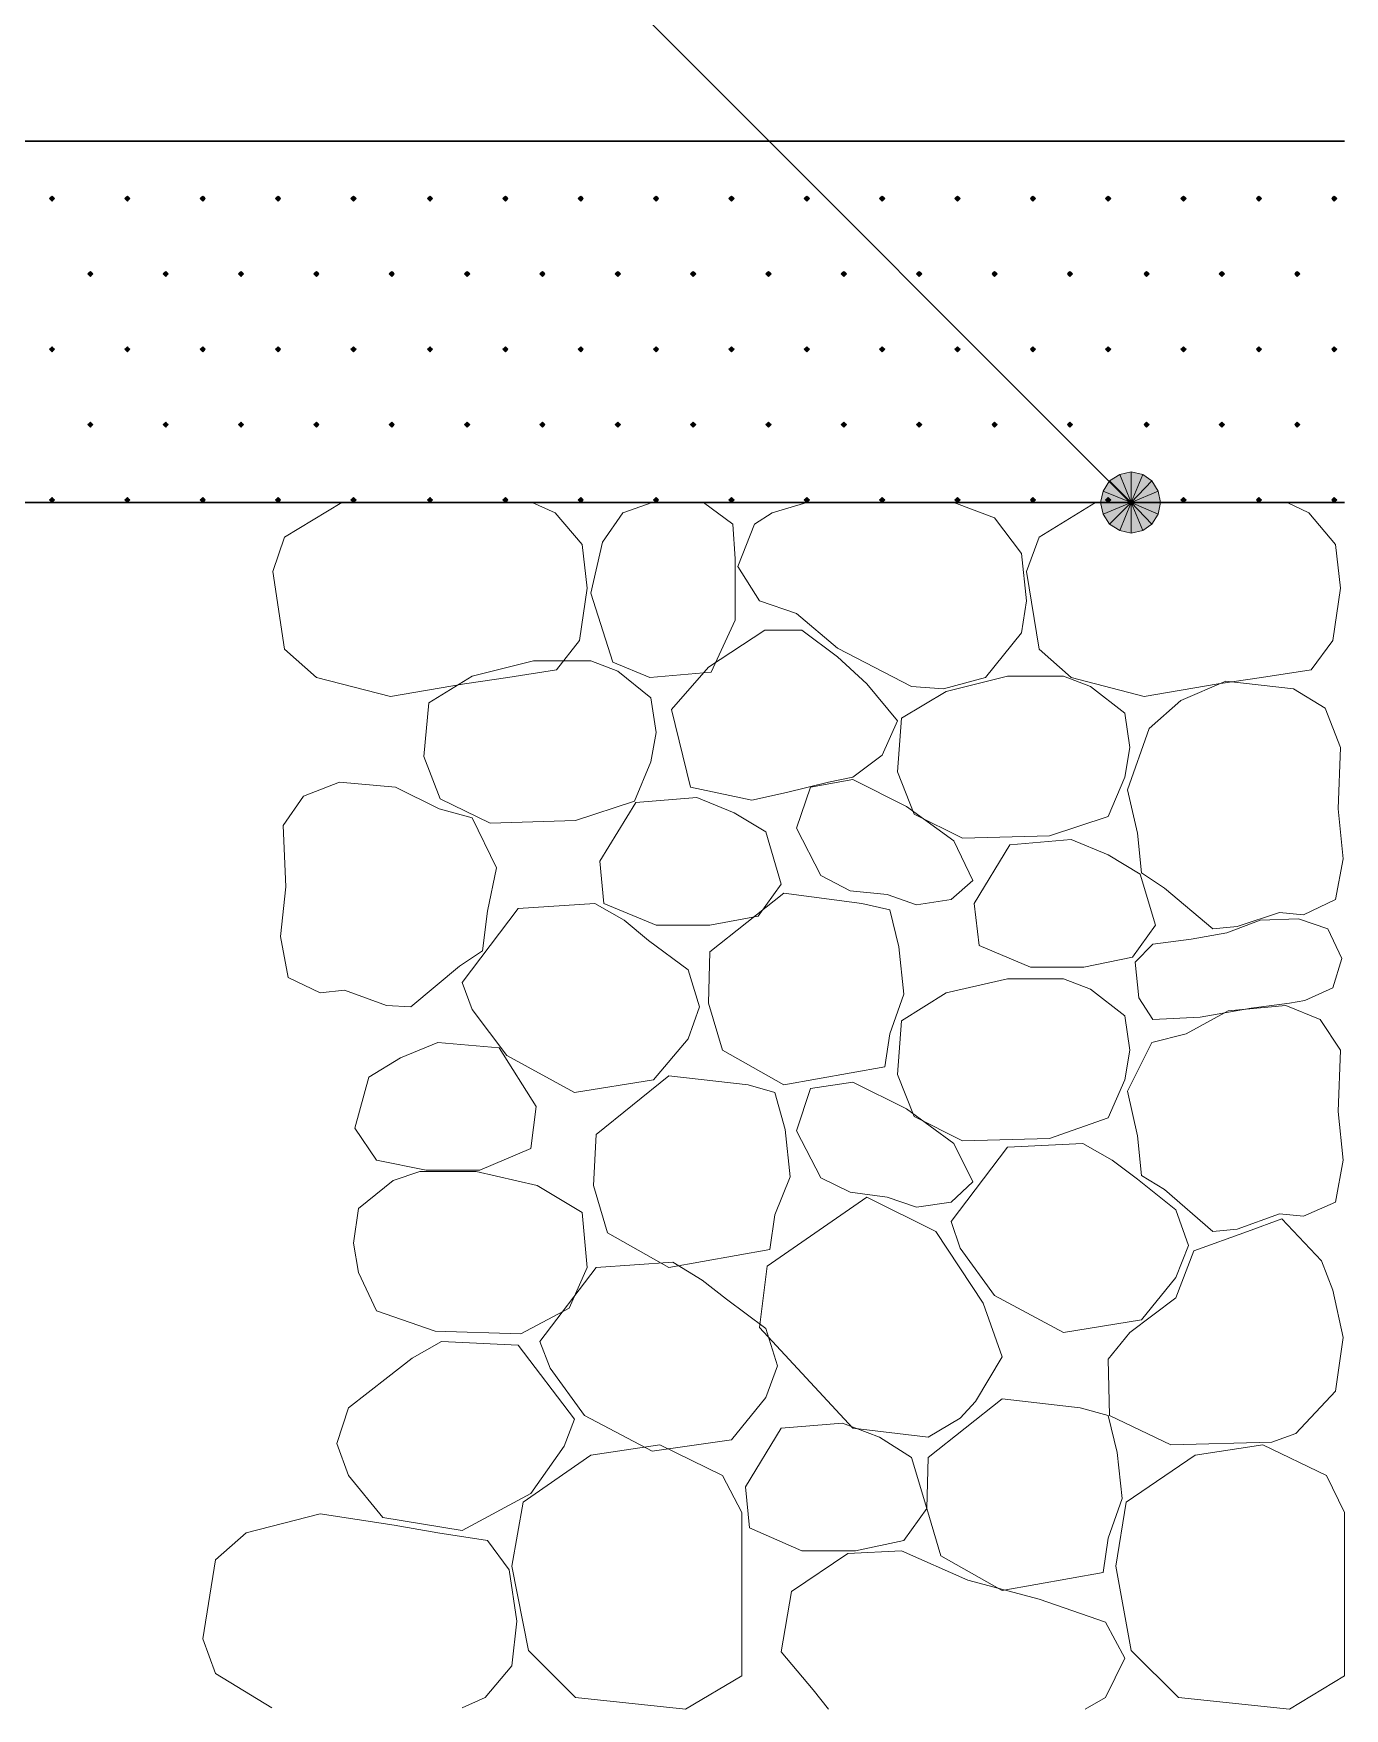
# Model space of a CAD drawing. Header units: millimetres. Extents: x 0 to 420, y 0 to 297.
# Drawn here: x 93.42 to 115.15, y 216.21 to 243.97 of the extents above; entities that cross this region are included whole.
import ezdxf

# ---------------------------------------------------------------- set-up
doc = ezdxf.new("R2010")
doc.units = ezdxf.units.MM

msp = doc.modelspace()

# ---------------------------------------------------------------- hatches: boundary and pattern name
for points in [[(93.726, 241.279), (93.705, 241.258), (93.684, 241.237), (93.705, 241.215), (93.726, 241.194), (93.747, 241.215), (93.768, 241.237), (93.747, 241.258), (93.726, 241.279)], [(94.975, 241.279), (94.954, 241.258), (94.933, 241.237), (94.954, 241.215), (94.975, 241.194), (94.996, 241.215), (95.017, 241.237), (94.996, 241.258), (94.975, 241.279)], [(96.224, 241.279), (96.203, 241.258), (96.181, 241.237), (96.203, 241.215), (96.224, 241.194), (96.245, 241.215), (96.266, 241.237), (96.245, 241.258), (96.224, 241.279)], [(97.473, 241.279), (97.451, 241.258), (97.43, 241.237), (97.451, 241.215), (97.473, 241.194), (97.494, 241.215), (97.515, 241.237), (97.494, 241.258), (97.473, 241.279)], [(98.721, 241.279), (98.7, 241.258), (98.679, 241.237), (98.7, 241.215), (98.721, 241.194), (98.743, 241.215), (98.764, 241.237), (98.743, 241.258), (98.721, 241.279)], [(99.991, 241.279), (99.97, 241.258), (99.949, 241.237), (99.97, 241.215), (99.991, 241.194), (100.012, 241.215), (100.034, 241.237), (100.012, 241.258), (99.991, 241.279)], [(101.24, 241.279), (101.219, 241.258), (101.198, 241.237), (101.219, 241.215), (101.24, 241.194), (101.261, 241.215), (101.283, 241.237), (101.261, 241.258), (101.24, 241.279)], [(102.489, 241.279), (102.468, 241.258), (102.447, 241.237), (102.468, 241.215), (102.489, 241.194), (102.51, 241.215), (102.531, 241.237), (102.51, 241.258), (102.489, 241.279)], [(103.738, 241.279), (103.717, 241.258), (103.696, 241.237), (103.717, 241.215), (103.738, 241.194), (103.759, 241.215), (103.78, 241.237), (103.759, 241.258), (103.738, 241.279)], [(104.987, 241.279), (104.966, 241.258), (104.944, 241.237), (104.966, 241.215), (104.987, 241.194), (105.008, 241.215), (105.029, 241.237), (105.008, 241.258), (104.987, 241.279)], [(106.236, 241.279), (106.214, 241.258), (106.193, 241.237), (106.214, 241.215), (106.236, 241.194), (106.257, 241.215), (106.278, 241.237), (106.257, 241.258), (106.236, 241.279)], [(107.484, 241.279), (107.463, 241.258), (107.442, 241.237), (107.463, 241.215), (107.484, 241.194), (107.505, 241.215), (107.527, 241.237), (107.505, 241.258), (107.484, 241.279)], [(108.733, 241.279), (108.712, 241.258), (108.691, 241.237), (108.712, 241.215), (108.733, 241.194), (108.754, 241.215), (108.776, 241.237), (108.754, 241.258), (108.733, 241.279)], [(109.982, 241.279), (109.961, 241.258), (109.94, 241.237), (109.961, 241.215), (109.982, 241.194), (110.003, 241.215), (110.024, 241.237), (110.003, 241.258), (109.982, 241.279)], [(111.231, 241.279), (111.21, 241.258), (111.188, 241.237), (111.21, 241.215), (111.231, 241.194), (111.252, 241.215), (111.273, 241.237), (111.252, 241.258), (111.231, 241.279)], [(112.48, 241.279), (112.459, 241.258), (112.437, 241.237), (112.459, 241.215), (112.48, 241.194), (112.501, 241.215), (112.522, 241.237), (112.501, 241.258), (112.48, 241.279)], [(113.729, 241.279), (113.707, 241.258), (113.686, 241.237), (113.707, 241.215), (113.729, 241.194), (113.75, 241.215), (113.771, 241.237), (113.75, 241.258), (113.729, 241.279)], [(114.977, 241.279), (114.956, 241.258), (114.935, 241.237), (114.956, 241.215), (114.977, 241.194), (114.999, 241.215), (115.02, 241.237), (114.999, 241.258), (114.977, 241.279)], [(94.361, 240.03), (94.34, 240.009), (94.319, 239.988), (94.34, 239.966), (94.361, 239.945), (94.382, 239.966), (94.403, 239.988), (94.382, 240.009), (94.361, 240.03)], [(95.61, 240.03), (95.589, 240.009), (95.568, 239.988), (95.589, 239.966), (95.61, 239.945), (95.631, 239.966), (95.652, 239.988), (95.631, 240.009), (95.61, 240.03)], [(96.859, 240.03), (96.837, 240.009), (96.816, 239.988), (96.837, 239.966), (96.859, 239.945), (96.88, 239.966), (96.901, 239.988), (96.88, 240.009), (96.859, 240.03)], [(98.108, 240.03), (98.086, 240.009), (98.065, 239.988), (98.086, 239.966), (98.108, 239.945), (98.129, 239.966), (98.15, 239.988), (98.129, 240.009), (98.108, 240.03)], [(99.356, 240.03), (99.335, 240.009), (99.314, 239.988), (99.335, 239.966), (99.356, 239.945), (99.378, 239.966), (99.399, 239.988), (99.378, 240.009), (99.356, 240.03)], [(100.605, 240.03), (100.584, 240.009), (100.563, 239.988), (100.584, 239.966), (100.605, 239.945), (100.626, 239.966), (100.648, 239.988), (100.626, 240.009), (100.605, 240.03)], [(101.854, 240.03), (101.833, 240.009), (101.812, 239.988), (101.833, 239.966), (101.854, 239.945), (101.875, 239.966), (101.896, 239.988), (101.875, 240.009), (101.854, 240.03)], [(103.103, 240.03), (103.082, 240.009), (103.061, 239.988), (103.082, 239.966), (103.103, 239.945), (103.124, 239.966), (103.145, 239.988), (103.124, 240.009), (103.103, 240.03)], [(104.352, 240.03), (104.33, 240.009), (104.309, 239.988), (104.33, 239.966), (104.352, 239.945), (104.373, 239.966), (104.394, 239.988), (104.373, 240.009), (104.352, 240.03)], [(105.601, 240.03), (105.579, 240.009), (105.558, 239.988), (105.579, 239.966), (105.601, 239.945), (105.622, 239.966), (105.643, 239.988), (105.622, 240.009), (105.601, 240.03)], [(106.849, 240.03), (106.828, 240.009), (106.807, 239.988), (106.828, 239.966), (106.849, 239.945), (106.871, 239.966), (106.892, 239.988), (106.871, 240.009), (106.849, 240.03)], [(108.098, 240.03), (108.077, 240.009), (108.056, 239.988), (108.077, 239.966), (108.098, 239.945), (108.119, 239.966), (108.141, 239.988), (108.119, 240.009), (108.098, 240.03)], [(109.347, 240.03), (109.326, 240.009), (109.305, 239.988), (109.326, 239.966), (109.347, 239.945), (109.368, 239.966), (109.389, 239.988), (109.368, 240.009), (109.347, 240.03)], [(110.596, 240.03), (110.575, 240.009), (110.554, 239.988), (110.575, 239.966), (110.596, 239.945), (110.617, 239.966), (110.638, 239.988), (110.617, 240.009), (110.596, 240.03)], [(111.866, 240.03), (111.845, 240.009), (111.824, 239.988), (111.845, 239.966), (111.866, 239.945), (111.887, 239.966), (111.908, 239.988), (111.887, 240.009), (111.866, 240.03)], [(113.115, 240.03), (113.094, 240.009), (113.072, 239.988), (113.094, 239.966), (113.115, 239.945), (113.136, 239.966), (113.157, 239.988), (113.136, 240.009), (113.115, 240.03)], [(114.363, 240.03), (114.342, 240.009), (114.321, 239.988), (114.342, 239.966), (114.363, 239.945), (114.385, 239.966), (114.406, 239.988), (114.385, 240.009), (114.363, 240.03)], [(93.726, 238.781), (93.705, 238.76), (93.684, 238.739), (93.705, 238.718), (93.726, 238.696), (93.747, 238.718), (93.768, 238.739), (93.747, 238.76), (93.726, 238.781)], [(94.975, 238.781), (94.954, 238.76), (94.933, 238.739), (94.954, 238.718), (94.975, 238.696), (94.996, 238.718), (95.017, 238.739), (94.996, 238.76), (94.975, 238.781)], [(96.224, 238.781), (96.203, 238.76), (96.181, 238.739), (96.203, 238.718), (96.224, 238.696), (96.245, 238.718), (96.266, 238.739), (96.245, 238.76), (96.224, 238.781)], [(97.473, 238.781), (97.451, 238.76), (97.43, 238.739), (97.451, 238.718), (97.473, 238.696), (97.494, 238.718), (97.515, 238.739), (97.494, 238.76), (97.473, 238.781)], [(98.721, 238.781), (98.7, 238.76), (98.679, 238.739), (98.7, 238.718), (98.721, 238.696), (98.743, 238.718), (98.764, 238.739), (98.743, 238.76), (98.721, 238.781)], [(99.991, 238.781), (99.97, 238.76), (99.949, 238.739), (99.97, 238.718), (99.991, 238.696), (100.012, 238.718), (100.034, 238.739), (100.012, 238.76), (99.991, 238.781)], [(101.24, 238.781), (101.219, 238.76), (101.198, 238.739), (101.219, 238.718), (101.24, 238.696), (101.261, 238.718), (101.283, 238.739), (101.261, 238.76), (101.24, 238.781)], [(102.489, 238.781), (102.468, 238.76), (102.447, 238.739), (102.468, 238.718), (102.489, 238.696), (102.51, 238.718), (102.531, 238.739), (102.51, 238.76), (102.489, 238.781)], [(103.738, 238.781), (103.717, 238.76), (103.696, 238.739), (103.717, 238.718), (103.738, 238.696), (103.759, 238.718), (103.78, 238.739), (103.759, 238.76), (103.738, 238.781)], [(104.987, 238.781), (104.966, 238.76), (104.944, 238.739), (104.966, 238.718), (104.987, 238.696), (105.008, 238.718), (105.029, 238.739), (105.008, 238.76), (104.987, 238.781)], [(106.236, 238.781), (106.214, 238.76), (106.193, 238.739), (106.214, 238.718), (106.236, 238.696), (106.257, 238.718), (106.278, 238.739), (106.257, 238.76), (106.236, 238.781)], [(107.484, 238.781), (107.463, 238.76), (107.442, 238.739), (107.463, 238.718), (107.484, 238.696), (107.505, 238.718), (107.527, 238.739), (107.505, 238.76), (107.484, 238.781)], [(108.733, 238.781), (108.712, 238.76), (108.691, 238.739), (108.712, 238.718), (108.733, 238.696), (108.754, 238.718), (108.776, 238.739), (108.754, 238.76), (108.733, 238.781)], [(109.982, 238.781), (109.961, 238.76), (109.94, 238.739), (109.961, 238.718), (109.982, 238.696), (110.003, 238.718), (110.024, 238.739), (110.003, 238.76), (109.982, 238.781)], [(111.231, 238.781), (111.21, 238.76), (111.188, 238.739), (111.21, 238.718), (111.231, 238.696), (111.252, 238.718), (111.273, 238.739), (111.252, 238.76), (111.231, 238.781)], [(112.48, 238.781), (112.459, 238.76), (112.437, 238.739), (112.459, 238.718), (112.48, 238.696), (112.501, 238.718), (112.522, 238.739), (112.501, 238.76), (112.48, 238.781)], [(113.729, 238.781), (113.707, 238.76), (113.686, 238.739), (113.707, 238.718), (113.729, 238.696), (113.75, 238.718), (113.771, 238.739), (113.75, 238.76), (113.729, 238.781)], [(114.977, 238.781), (114.956, 238.76), (114.935, 238.739), (114.956, 238.718), (114.977, 238.696), (114.999, 238.718), (115.02, 238.739), (114.999, 238.76), (114.977, 238.781)], [(94.361, 237.532), (94.34, 237.511), (94.319, 237.49), (94.34, 237.469), (94.361, 237.448), (94.382, 237.469), (94.403, 237.49), (94.382, 237.511), (94.361, 237.532)], [(95.61, 237.532), (95.589, 237.511), (95.568, 237.49), (95.589, 237.469), (95.61, 237.448), (95.631, 237.469), (95.652, 237.49), (95.631, 237.511), (95.61, 237.532)], [(96.859, 237.532), (96.837, 237.511), (96.816, 237.49), (96.837, 237.469), (96.859, 237.448), (96.88, 237.469), (96.901, 237.49), (96.88, 237.511), (96.859, 237.532)], [(98.108, 237.532), (98.086, 237.511), (98.065, 237.49), (98.086, 237.469), (98.108, 237.448), (98.129, 237.469), (98.15, 237.49), (98.129, 237.511), (98.108, 237.532)], [(99.356, 237.532), (99.335, 237.511), (99.314, 237.49), (99.335, 237.469), (99.356, 237.448), (99.378, 237.469), (99.399, 237.49), (99.378, 237.511), (99.356, 237.532)], [(100.605, 237.532), (100.584, 237.511), (100.563, 237.49), (100.584, 237.469), (100.605, 237.448), (100.626, 237.469), (100.648, 237.49), (100.626, 237.511), (100.605, 237.532)], [(101.854, 237.532), (101.833, 237.511), (101.812, 237.49), (101.833, 237.469), (101.854, 237.448), (101.875, 237.469), (101.896, 237.49), (101.875, 237.511), (101.854, 237.532)], [(103.103, 237.532), (103.082, 237.511), (103.061, 237.49), (103.082, 237.469), (103.103, 237.448), (103.124, 237.469), (103.145, 237.49), (103.124, 237.511), (103.103, 237.532)], [(104.352, 237.532), (104.33, 237.511), (104.309, 237.49), (104.33, 237.469), (104.352, 237.448), (104.373, 237.469), (104.394, 237.49), (104.373, 237.511), (104.352, 237.532)], [(105.601, 237.532), (105.579, 237.511), (105.558, 237.49), (105.579, 237.469), (105.601, 237.448), (105.622, 237.469), (105.643, 237.49), (105.622, 237.511), (105.601, 237.532)], [(106.849, 237.532), (106.828, 237.511), (106.807, 237.49), (106.828, 237.469), (106.849, 237.448), (106.871, 237.469), (106.892, 237.49), (106.871, 237.511), (106.849, 237.532)], [(108.098, 237.532), (108.077, 237.511), (108.056, 237.49), (108.077, 237.469), (108.098, 237.448), (108.119, 237.469), (108.141, 237.49), (108.119, 237.511), (108.098, 237.532)], [(109.347, 237.532), (109.326, 237.511), (109.305, 237.49), (109.326, 237.469), (109.347, 237.448), (109.368, 237.469), (109.389, 237.49), (109.368, 237.511), (109.347, 237.532)], [(110.596, 237.532), (110.575, 237.511), (110.554, 237.49), (110.575, 237.469), (110.596, 237.448), (110.617, 237.469), (110.638, 237.49), (110.617, 237.511), (110.596, 237.532)], [(111.866, 237.532), (111.845, 237.511), (111.824, 237.49), (111.845, 237.469), (111.866, 237.448), (111.887, 237.469), (111.908, 237.49), (111.887, 237.511), (111.866, 237.532)], [(113.115, 237.532), (113.094, 237.511), (113.072, 237.49), (113.094, 237.469), (113.115, 237.448), (113.136, 237.469), (113.157, 237.49), (113.136, 237.511), (113.115, 237.532)], [(114.363, 237.532), (114.342, 237.511), (114.321, 237.49), (114.342, 237.469), (114.363, 237.448), (114.385, 237.469), (114.406, 237.49), (114.385, 237.511), (114.363, 237.532)], [(111.146, 236.389), (111.104, 236.199), (111.612, 236.199), (111.146, 236.389)], [(93.726, 236.283), (93.705, 236.262), (93.684, 236.241), (93.705, 236.22), (93.726, 236.199), (93.747, 236.22), (93.768, 236.241), (93.747, 236.262), (93.726, 236.283)], [(94.975, 236.283), (94.954, 236.262), (94.933, 236.241), (94.954, 236.22), (94.975, 236.199), (94.996, 236.22), (95.017, 236.241), (94.996, 236.262), (94.975, 236.283)], [(96.224, 236.283), (96.203, 236.262), (96.181, 236.241), (96.203, 236.22), (96.224, 236.199), (96.245, 236.22), (96.266, 236.241), (96.245, 236.262), (96.224, 236.283)], [(97.473, 236.283), (97.451, 236.262), (97.43, 236.241), (97.451, 236.22), (97.473, 236.199), (97.494, 236.22), (97.515, 236.241), (97.494, 236.262), (97.473, 236.283)], [(98.721, 236.283), (98.7, 236.262), (98.679, 236.241), (98.7, 236.22), (98.721, 236.199), (98.743, 236.22), (98.764, 236.241), (98.743, 236.262), (98.721, 236.283)], [(99.991, 236.283), (99.97, 236.262), (99.949, 236.241), (99.97, 236.22), (99.991, 236.199), (100.012, 236.22), (100.034, 236.241), (100.012, 236.262), (99.991, 236.283)], [(101.24, 236.283), (101.219, 236.262), (101.198, 236.241), (101.219, 236.22), (101.24, 236.199), (101.261, 236.22), (101.283, 236.241), (101.261, 236.262), (101.24, 236.283)], [(102.489, 236.283), (102.468, 236.262), (102.447, 236.241), (102.468, 236.22), (102.489, 236.199), (102.51, 236.22), (102.531, 236.241), (102.51, 236.262), (102.489, 236.283)], [(103.738, 236.283), (103.717, 236.262), (103.696, 236.241), (103.717, 236.22), (103.738, 236.199), (103.759, 236.22), (103.78, 236.241), (103.759, 236.262), (103.738, 236.283)], [(104.987, 236.283), (104.966, 236.262), (104.944, 236.241), (104.966, 236.22), (104.987, 236.199), (105.008, 236.22), (105.029, 236.241), (105.008, 236.262), (104.987, 236.283)], [(106.236, 236.283), (106.214, 236.262), (106.193, 236.241), (106.214, 236.22), (106.236, 236.199), (106.257, 236.22), (106.278, 236.241), (106.257, 236.262), (106.236, 236.283)], [(107.484, 236.283), (107.463, 236.262), (107.442, 236.241), (107.463, 236.22), (107.484, 236.199), (107.505, 236.22), (107.527, 236.241), (107.505, 236.262), (107.484, 236.283)], [(108.733, 236.283), (108.712, 236.262), (108.691, 236.241), (108.712, 236.22), (108.733, 236.199), (108.754, 236.22), (108.776, 236.241), (108.754, 236.262), (108.733, 236.283)], [(109.982, 236.283), (109.961, 236.262), (109.94, 236.241), (109.961, 236.22), (109.982, 236.199), (110.003, 236.22), (110.024, 236.241), (110.003, 236.262), (109.982, 236.283)], [(111.231, 236.283), (111.21, 236.262), (111.188, 236.241), (111.21, 236.22), (111.231, 236.199), (111.252, 236.22), (111.273, 236.241), (111.252, 236.262), (111.231, 236.283)], [(112.48, 236.283), (112.459, 236.262), (112.437, 236.241), (112.459, 236.22), (112.48, 236.199), (112.501, 236.22), (112.522, 236.241), (112.501, 236.262), (112.48, 236.283)], [(113.729, 236.283), (113.707, 236.262), (113.686, 236.241), (113.707, 236.22), (113.729, 236.199), (113.75, 236.22), (113.771, 236.241), (113.75, 236.262), (113.729, 236.283)], [(114.977, 236.283), (114.956, 236.262), (114.935, 236.241), (114.956, 236.22), (114.977, 236.199), (114.999, 236.22), (115.02, 236.241), (114.999, 236.262), (114.977, 236.283)]]:
    msp.add_hatch(color=7).paths.add_polyline_path(points)
h = msp.add_hatch(color=7)
h.paths.add_polyline_path([(111.612, 236.707), (111.421, 236.664), (111.612, 236.199), (111.612, 236.707)])
h.paths.add_polyline_path([(111.421, 236.664), (111.612, 236.199), (111.252, 236.559), (111.421, 236.664)])
h.paths.add_polyline_path([(111.612, 236.199), (111.252, 236.559), (111.146, 236.389), (111.612, 236.199)])
h = msp.add_hatch(color=7)
h.paths.add_polyline_path([(112.056, 236.389), (111.951, 236.559), (111.612, 236.199), (112.056, 236.389)])
h.paths.add_polyline_path([(111.951, 236.559), (111.612, 236.199), (111.802, 236.664), (111.951, 236.559)])
h.paths.add_polyline_path([(111.612, 236.199), (111.802, 236.664), (111.612, 236.707), (111.612, 236.199)])
h = msp.add_hatch(color=7)
h.paths.add_polyline_path([(111.951, 235.839), (112.056, 236.008), (111.612, 236.199), (111.951, 235.839)])
h.paths.add_polyline_path([(112.056, 236.008), (111.612, 236.199), (112.099, 236.199), (112.056, 236.008)])
h.paths.add_polyline_path([(111.612, 236.199), (112.099, 236.199), (112.056, 236.389), (111.612, 236.199)])
h = msp.add_hatch(color=7)
h.paths.add_polyline_path([(111.104, 236.199), (111.146, 236.008), (111.612, 236.199), (111.104, 236.199)])
h.paths.add_polyline_path([(111.146, 236.008), (111.612, 236.199), (111.252, 235.839), (111.146, 236.008)])
h.paths.add_polyline_path([(111.612, 236.199), (111.252, 235.839), (111.421, 235.733), (111.612, 236.199)])
h = msp.add_hatch(color=7)
h.paths.add_polyline_path([(111.421, 235.733), (111.612, 235.691), (111.612, 236.199), (111.421, 235.733)])
h.paths.add_polyline_path([(111.612, 235.691), (111.612, 236.199), (111.802, 235.733), (111.612, 235.691)])
h.paths.add_polyline_path([(111.612, 236.199), (111.802, 235.733), (111.951, 235.839), (111.612, 236.199)])

# ---------------------------------------------------------------- linework, layer by layer
at = {"lineweight": 13}
for points in [[(111.57, 236.22), (88.71, 259.101)], [(98.531, 236.199), (97.578, 235.627), (97.388, 235.056), (97.578, 233.765), (98.108, 233.299), (99.335, 232.981), (100.563, 233.193), (101.283, 233.299), (102.087, 233.426), (102.468, 233.913), (102.595, 234.781), (102.51, 235.5), (102.066, 236.029), (101.685, 236.199)], [(104.521, 236.199), (105.008, 235.839), (105.05, 235.267), (105.05, 234.251), (104.648, 233.384), (103.632, 233.299), (103.018, 233.553), (102.658, 234.696), (102.849, 235.543), (103.187, 236.029), (103.674, 236.199)], [(108.67, 236.199), (109.347, 235.945), (109.792, 235.352), (109.876, 234.569), (109.792, 234.04), (109.199, 233.299), (108.5, 233.108), (107.971, 233.151), (106.744, 233.786), (106.066, 234.357), (105.452, 234.569), (105.093, 235.14), (105.368, 235.839), (105.664, 236.029), (106.236, 236.199)], [(111.019, 236.199), (110.088, 235.627), (109.876, 235.056), (110.088, 233.765), (110.617, 233.299), (111.824, 232.981), (113.051, 233.193), (113.771, 233.299), (114.596, 233.426), (114.956, 233.913), (115.083, 234.781), (114.999, 235.5), (114.554, 236.029), (114.194, 236.199)], [(97.367, 216.217), (96.435, 216.789), (96.224, 217.361), (96.435, 218.673), (96.943, 219.117), (98.171, 219.435), (99.399, 219.244), (100.118, 219.117), (100.944, 218.99), (101.304, 218.504), (101.431, 217.657), (101.346, 216.916), (100.902, 216.387), (100.521, 216.217)], [(110.85, 216.196), (111.188, 216.387), (111.506, 217.043), (111.188, 217.636), (110.088, 218.017), (108.903, 218.334), (107.802, 218.821), (106.913, 218.779), (105.982, 218.144), (105.812, 217.149), (106.341, 216.514), (106.595, 216.196)]]:
    msp.add_lwpolyline(points, dxfattribs=at)
at = {"lineweight": 30}
for points in [[(44.154, 242.189), (115.147, 242.189)], [(115.147, 236.199), (44.154, 236.199)]]:
    msp.add_lwpolyline(points, dxfattribs=at)
at = {"lineweight": 0}
for points in [[(93.726, 241.279), (93.705, 241.258), (93.684, 241.237), (93.705, 241.215), (93.726, 241.194), (93.747, 241.215), (93.768, 241.237), (93.747, 241.258)], [(94.975, 241.279), (94.954, 241.258), (94.933, 241.237), (94.954, 241.215), (94.975, 241.194), (94.996, 241.215), (95.017, 241.237), (94.996, 241.258)], [(96.224, 241.279), (96.203, 241.258), (96.181, 241.237), (96.203, 241.215), (96.224, 241.194), (96.245, 241.215), (96.266, 241.237), (96.245, 241.258)], [(97.473, 241.279), (97.451, 241.258), (97.43, 241.237), (97.451, 241.215), (97.473, 241.194), (97.494, 241.215), (97.515, 241.237), (97.494, 241.258)], [(98.721, 241.279), (98.7, 241.258), (98.679, 241.237), (98.7, 241.215), (98.721, 241.194), (98.743, 241.215), (98.764, 241.237), (98.743, 241.258)], [(99.991, 241.279), (99.97, 241.258), (99.949, 241.237), (99.97, 241.215), (99.991, 241.194), (100.012, 241.215), (100.034, 241.237), (100.012, 241.258)], [(101.24, 241.279), (101.219, 241.258), (101.198, 241.237), (101.219, 241.215), (101.24, 241.194), (101.261, 241.215), (101.283, 241.237), (101.261, 241.258)], [(102.489, 241.279), (102.468, 241.258), (102.447, 241.237), (102.468, 241.215), (102.489, 241.194), (102.51, 241.215), (102.531, 241.237), (102.51, 241.258)], [(103.738, 241.279), (103.717, 241.258), (103.696, 241.237), (103.717, 241.215), (103.738, 241.194), (103.759, 241.215), (103.78, 241.237), (103.759, 241.258)], [(104.987, 241.279), (104.966, 241.258), (104.944, 241.237), (104.966, 241.215), (104.987, 241.194), (105.008, 241.215), (105.029, 241.237), (105.008, 241.258)], [(106.236, 241.279), (106.214, 241.258), (106.193, 241.237), (106.214, 241.215), (106.236, 241.194), (106.257, 241.215), (106.278, 241.237), (106.257, 241.258)], [(107.484, 241.279), (107.463, 241.258), (107.442, 241.237), (107.463, 241.215), (107.484, 241.194), (107.505, 241.215), (107.527, 241.237), (107.505, 241.258)], [(108.733, 241.279), (108.712, 241.258), (108.691, 241.237), (108.712, 241.215), (108.733, 241.194), (108.754, 241.215), (108.776, 241.237), (108.754, 241.258)], [(109.982, 241.279), (109.961, 241.258), (109.94, 241.237), (109.961, 241.215), (109.982, 241.194), (110.003, 241.215), (110.024, 241.237), (110.003, 241.258)], [(111.231, 241.279), (111.21, 241.258), (111.188, 241.237), (111.21, 241.215), (111.231, 241.194), (111.252, 241.215), (111.273, 241.237), (111.252, 241.258)], [(112.48, 241.279), (112.459, 241.258), (112.437, 241.237), (112.459, 241.215), (112.48, 241.194), (112.501, 241.215), (112.522, 241.237), (112.501, 241.258)], [(113.729, 241.279), (113.707, 241.258), (113.686, 241.237), (113.707, 241.215), (113.729, 241.194), (113.75, 241.215), (113.771, 241.237), (113.75, 241.258)], [(114.977, 241.279), (114.956, 241.258), (114.935, 241.237), (114.956, 241.215), (114.977, 241.194), (114.999, 241.215), (115.02, 241.237), (114.999, 241.258)], [(94.361, 240.03), (94.34, 240.009), (94.319, 239.988), (94.34, 239.966), (94.361, 239.945), (94.382, 239.966), (94.403, 239.988), (94.382, 240.009)], [(95.61, 240.03), (95.589, 240.009), (95.568, 239.988), (95.589, 239.966), (95.61, 239.945), (95.631, 239.966), (95.652, 239.988), (95.631, 240.009)], [(96.859, 240.03), (96.837, 240.009), (96.816, 239.988), (96.837, 239.966), (96.859, 239.945), (96.88, 239.966), (96.901, 239.988), (96.88, 240.009)], [(98.108, 240.03), (98.086, 240.009), (98.065, 239.988), (98.086, 239.966), (98.108, 239.945), (98.129, 239.966), (98.15, 239.988), (98.129, 240.009)], [(99.356, 240.03), (99.335, 240.009), (99.314, 239.988), (99.335, 239.966), (99.356, 239.945), (99.378, 239.966), (99.399, 239.988), (99.378, 240.009)], [(100.605, 240.03), (100.584, 240.009), (100.563, 239.988), (100.584, 239.966), (100.605, 239.945), (100.626, 239.966), (100.648, 239.988), (100.626, 240.009)], [(101.854, 240.03), (101.833, 240.009), (101.812, 239.988), (101.833, 239.966), (101.854, 239.945), (101.875, 239.966), (101.896, 239.988), (101.875, 240.009)], [(103.103, 240.03), (103.082, 240.009), (103.061, 239.988), (103.082, 239.966), (103.103, 239.945), (103.124, 239.966), (103.145, 239.988), (103.124, 240.009)], [(104.352, 240.03), (104.33, 240.009), (104.309, 239.988), (104.33, 239.966), (104.352, 239.945), (104.373, 239.966), (104.394, 239.988), (104.373, 240.009)], [(105.601, 240.03), (105.579, 240.009), (105.558, 239.988), (105.579, 239.966), (105.601, 239.945), (105.622, 239.966), (105.643, 239.988), (105.622, 240.009)], [(106.849, 240.03), (106.828, 240.009), (106.807, 239.988), (106.828, 239.966), (106.849, 239.945), (106.871, 239.966), (106.892, 239.988), (106.871, 240.009)], [(108.098, 240.03), (108.077, 240.009), (108.056, 239.988), (108.077, 239.966), (108.098, 239.945), (108.119, 239.966), (108.141, 239.988), (108.119, 240.009)], [(109.347, 240.03), (109.326, 240.009), (109.305, 239.988), (109.326, 239.966), (109.347, 239.945), (109.368, 239.966), (109.389, 239.988), (109.368, 240.009)], [(110.596, 240.03), (110.575, 240.009), (110.554, 239.988), (110.575, 239.966), (110.596, 239.945), (110.617, 239.966), (110.638, 239.988), (110.617, 240.009)], [(111.866, 240.03), (111.845, 240.009), (111.824, 239.988), (111.845, 239.966), (111.866, 239.945), (111.887, 239.966), (111.908, 239.988), (111.887, 240.009)], [(113.115, 240.03), (113.094, 240.009), (113.072, 239.988), (113.094, 239.966), (113.115, 239.945), (113.136, 239.966), (113.157, 239.988), (113.136, 240.009)], [(114.363, 240.03), (114.342, 240.009), (114.321, 239.988), (114.342, 239.966), (114.363, 239.945), (114.385, 239.966), (114.406, 239.988), (114.385, 240.009)], [(93.726, 238.781), (93.705, 238.76), (93.684, 238.739), (93.705, 238.718), (93.726, 238.696), (93.747, 238.718), (93.768, 238.739), (93.747, 238.76)], [(94.975, 238.781), (94.954, 238.76), (94.933, 238.739), (94.954, 238.718), (94.975, 238.696), (94.996, 238.718), (95.017, 238.739), (94.996, 238.76)], [(96.224, 238.781), (96.203, 238.76), (96.181, 238.739), (96.203, 238.718), (96.224, 238.696), (96.245, 238.718), (96.266, 238.739), (96.245, 238.76)], [(97.473, 238.781), (97.451, 238.76), (97.43, 238.739), (97.451, 238.718), (97.473, 238.696), (97.494, 238.718), (97.515, 238.739), (97.494, 238.76)], [(98.721, 238.781), (98.7, 238.76), (98.679, 238.739), (98.7, 238.718), (98.721, 238.696), (98.743, 238.718), (98.764, 238.739), (98.743, 238.76)], [(99.991, 238.781), (99.97, 238.76), (99.949, 238.739), (99.97, 238.718), (99.991, 238.696), (100.012, 238.718), (100.034, 238.739), (100.012, 238.76)], [(101.24, 238.781), (101.219, 238.76), (101.198, 238.739), (101.219, 238.718), (101.24, 238.696), (101.261, 238.718), (101.283, 238.739), (101.261, 238.76)], [(102.489, 238.781), (102.468, 238.76), (102.447, 238.739), (102.468, 238.718), (102.489, 238.696), (102.51, 238.718), (102.531, 238.739), (102.51, 238.76)], [(103.738, 238.781), (103.717, 238.76), (103.696, 238.739), (103.717, 238.718), (103.738, 238.696), (103.759, 238.718), (103.78, 238.739), (103.759, 238.76)], [(104.987, 238.781), (104.966, 238.76), (104.944, 238.739), (104.966, 238.718), (104.987, 238.696), (105.008, 238.718), (105.029, 238.739), (105.008, 238.76)], [(106.236, 238.781), (106.214, 238.76), (106.193, 238.739), (106.214, 238.718), (106.236, 238.696), (106.257, 238.718), (106.278, 238.739), (106.257, 238.76)], [(107.484, 238.781), (107.463, 238.76), (107.442, 238.739), (107.463, 238.718), (107.484, 238.696), (107.505, 238.718), (107.527, 238.739), (107.505, 238.76)], [(108.733, 238.781), (108.712, 238.76), (108.691, 238.739), (108.712, 238.718), (108.733, 238.696), (108.754, 238.718), (108.776, 238.739), (108.754, 238.76)], [(109.982, 238.781), (109.961, 238.76), (109.94, 238.739), (109.961, 238.718), (109.982, 238.696), (110.003, 238.718), (110.024, 238.739), (110.003, 238.76)], [(111.231, 238.781), (111.21, 238.76), (111.188, 238.739), (111.21, 238.718), (111.231, 238.696), (111.252, 238.718), (111.273, 238.739), (111.252, 238.76)], [(112.48, 238.781), (112.459, 238.76), (112.437, 238.739), (112.459, 238.718), (112.48, 238.696), (112.501, 238.718), (112.522, 238.739), (112.501, 238.76)], [(113.729, 238.781), (113.707, 238.76), (113.686, 238.739), (113.707, 238.718), (113.729, 238.696), (113.75, 238.718), (113.771, 238.739), (113.75, 238.76)], [(114.977, 238.781), (114.956, 238.76), (114.935, 238.739), (114.956, 238.718), (114.977, 238.696), (114.999, 238.718), (115.02, 238.739), (114.999, 238.76)], [(94.361, 237.532), (94.34, 237.511), (94.319, 237.49), (94.34, 237.469), (94.361, 237.448), (94.382, 237.469), (94.403, 237.49), (94.382, 237.511)], [(95.61, 237.532), (95.589, 237.511), (95.568, 237.49), (95.589, 237.469), (95.61, 237.448), (95.631, 237.469), (95.652, 237.49), (95.631, 237.511)], [(96.859, 237.532), (96.837, 237.511), (96.816, 237.49), (96.837, 237.469), (96.859, 237.448), (96.88, 237.469), (96.901, 237.49), (96.88, 237.511)], [(98.108, 237.532), (98.086, 237.511), (98.065, 237.49), (98.086, 237.469), (98.108, 237.448), (98.129, 237.469), (98.15, 237.49), (98.129, 237.511)], [(99.356, 237.532), (99.335, 237.511), (99.314, 237.49), (99.335, 237.469), (99.356, 237.448), (99.378, 237.469), (99.399, 237.49), (99.378, 237.511)], [(100.605, 237.532), (100.584, 237.511), (100.563, 237.49), (100.584, 237.469), (100.605, 237.448), (100.626, 237.469), (100.648, 237.49), (100.626, 237.511)], [(101.854, 237.532), (101.833, 237.511), (101.812, 237.49), (101.833, 237.469), (101.854, 237.448), (101.875, 237.469), (101.896, 237.49), (101.875, 237.511)], [(103.103, 237.532), (103.082, 237.511), (103.061, 237.49), (103.082, 237.469), (103.103, 237.448), (103.124, 237.469), (103.145, 237.49), (103.124, 237.511)], [(104.352, 237.532), (104.33, 237.511), (104.309, 237.49), (104.33, 237.469), (104.352, 237.448), (104.373, 237.469), (104.394, 237.49), (104.373, 237.511)], [(105.601, 237.532), (105.579, 237.511), (105.558, 237.49), (105.579, 237.469), (105.601, 237.448), (105.622, 237.469), (105.643, 237.49), (105.622, 237.511)], [(106.849, 237.532), (106.828, 237.511), (106.807, 237.49), (106.828, 237.469), (106.849, 237.448), (106.871, 237.469), (106.892, 237.49), (106.871, 237.511)], [(108.098, 237.532), (108.077, 237.511), (108.056, 237.49), (108.077, 237.469), (108.098, 237.448), (108.119, 237.469), (108.141, 237.49), (108.119, 237.511)], [(109.347, 237.532), (109.326, 237.511), (109.305, 237.49), (109.326, 237.469), (109.347, 237.448), (109.368, 237.469), (109.389, 237.49), (109.368, 237.511)], [(110.596, 237.532), (110.575, 237.511), (110.554, 237.49), (110.575, 237.469), (110.596, 237.448), (110.617, 237.469), (110.638, 237.49), (110.617, 237.511)], [(111.866, 237.532), (111.845, 237.511), (111.824, 237.49), (111.845, 237.469), (111.866, 237.448), (111.887, 237.469), (111.908, 237.49), (111.887, 237.511)], [(113.115, 237.532), (113.094, 237.511), (113.072, 237.49), (113.094, 237.469), (113.115, 237.448), (113.136, 237.469), (113.157, 237.49), (113.136, 237.511)], [(114.363, 237.532), (114.342, 237.511), (114.321, 237.49), (114.342, 237.469), (114.363, 237.448), (114.385, 237.469), (114.406, 237.49), (114.385, 237.511)], [(111.421, 236.664), (111.612, 236.199), (111.252, 236.559)], [(111.612, 236.707), (111.421, 236.664), (111.612, 236.199)], [(111.612, 236.199), (111.802, 236.664), (111.612, 236.707)], [(111.951, 236.559), (111.612, 236.199), (111.802, 236.664)], [(111.146, 236.389), (111.104, 236.199), (111.612, 236.199)], [(111.612, 236.199), (111.252, 236.559), (111.146, 236.389)], [(112.056, 236.389), (111.951, 236.559), (111.612, 236.199)], [(111.612, 236.199), (112.099, 236.199), (112.056, 236.389)], [(93.726, 236.283), (93.705, 236.262), (93.684, 236.241), (93.705, 236.22), (93.726, 236.199), (93.747, 236.22), (93.768, 236.241), (93.747, 236.262)], [(94.975, 236.283), (94.954, 236.262), (94.933, 236.241), (94.954, 236.22), (94.975, 236.199), (94.996, 236.22), (95.017, 236.241), (94.996, 236.262)], [(96.224, 236.283), (96.203, 236.262), (96.181, 236.241), (96.203, 236.22), (96.224, 236.199), (96.245, 236.22), (96.266, 236.241), (96.245, 236.262)], [(97.473, 236.283), (97.451, 236.262), (97.43, 236.241), (97.451, 236.22), (97.473, 236.199), (97.494, 236.22), (97.515, 236.241), (97.494, 236.262)], [(98.721, 236.283), (98.7, 236.262), (98.679, 236.241), (98.7, 236.22), (98.721, 236.199), (98.743, 236.22), (98.764, 236.241), (98.743, 236.262)], [(99.991, 236.283), (99.97, 236.262), (99.949, 236.241), (99.97, 236.22), (99.991, 236.199), (100.012, 236.22), (100.034, 236.241), (100.012, 236.262)], [(101.24, 236.283), (101.219, 236.262), (101.198, 236.241), (101.219, 236.22), (101.24, 236.199), (101.261, 236.22), (101.283, 236.241), (101.261, 236.262)], [(102.489, 236.283), (102.468, 236.262), (102.447, 236.241), (102.468, 236.22), (102.489, 236.199), (102.51, 236.22), (102.531, 236.241), (102.51, 236.262)], [(103.738, 236.283), (103.717, 236.262), (103.696, 236.241), (103.717, 236.22), (103.738, 236.199), (103.759, 236.22), (103.78, 236.241), (103.759, 236.262)], [(104.987, 236.283), (104.966, 236.262), (104.944, 236.241), (104.966, 236.22), (104.987, 236.199), (105.008, 236.22), (105.029, 236.241), (105.008, 236.262)], [(106.236, 236.283), (106.214, 236.262), (106.193, 236.241), (106.214, 236.22), (106.236, 236.199), (106.257, 236.22), (106.278, 236.241), (106.257, 236.262)], [(107.484, 236.283), (107.463, 236.262), (107.442, 236.241), (107.463, 236.22), (107.484, 236.199), (107.505, 236.22), (107.527, 236.241), (107.505, 236.262)], [(108.733, 236.283), (108.712, 236.262), (108.691, 236.241), (108.712, 236.22), (108.733, 236.199), (108.754, 236.22), (108.776, 236.241), (108.754, 236.262)], [(109.982, 236.283), (109.961, 236.262), (109.94, 236.241), (109.961, 236.22), (109.982, 236.199), (110.003, 236.22), (110.024, 236.241), (110.003, 236.262)], [(111.104, 236.199), (111.146, 236.008), (111.612, 236.199)], [(111.146, 236.008), (111.612, 236.199), (111.252, 235.839)], [(111.231, 236.283), (111.21, 236.262), (111.188, 236.241), (111.21, 236.22), (111.231, 236.199), (111.252, 236.22), (111.273, 236.241), (111.252, 236.262)], [(111.612, 236.199), (111.252, 235.839), (111.421, 235.733)], [(111.421, 235.733), (111.612, 235.691), (111.612, 236.199)], [(111.612, 235.691), (111.612, 236.199), (111.802, 235.733)], [(111.612, 236.199), (111.802, 235.733), (111.951, 235.839)], [(111.951, 235.839), (112.056, 236.008), (111.612, 236.199)], [(112.056, 236.008), (111.612, 236.199), (112.099, 236.199)], [(112.48, 236.283), (112.459, 236.262), (112.437, 236.241), (112.459, 236.22), (112.48, 236.199), (112.501, 236.22), (112.522, 236.241), (112.501, 236.262)], [(113.729, 236.283), (113.707, 236.262), (113.686, 236.241), (113.707, 236.22), (113.729, 236.199), (113.75, 236.22), (113.771, 236.241), (113.75, 236.262)], [(114.977, 236.283), (114.956, 236.262), (114.935, 236.241), (114.956, 236.22), (114.977, 236.199), (114.999, 236.22), (115.02, 236.241), (114.999, 236.262)]]:
    msp.add_lwpolyline(points, close=True, dxfattribs=at)
at = {"lineweight": 13}
for points in [[(106.595, 231.563), (106.998, 231.648), (107.484, 232.008), (107.738, 232.579), (107.23, 233.193), (106.744, 233.638), (106.151, 234.082), (105.537, 234.082), (104.606, 233.468), (103.992, 232.77), (104.309, 231.479), (105.325, 231.267), (105.897, 231.394)], [(103.653, 231.902), (103.738, 232.389), (103.653, 232.96), (103.103, 233.405), (102.658, 233.574), (101.706, 233.574), (100.69, 233.32), (99.97, 232.876), (99.886, 231.987), (100.161, 231.288), (100.986, 230.886), (102.404, 230.928), (103.378, 231.246)], [(111.506, 231.648), (111.591, 232.135), (111.506, 232.706), (110.935, 233.151), (110.49, 233.32), (109.559, 233.32), (108.543, 233.066), (107.802, 232.622), (107.738, 231.733), (108.013, 231.034), (108.818, 230.632), (110.257, 230.674), (111.231, 230.992)], [(114.067, 229.404), (114.469, 229.362), (114.999, 229.616), (115.126, 230.293), (115.041, 231.119), (115.083, 232.135), (114.829, 232.791), (114.3, 233.108), (113.178, 233.236), (112.437, 232.918), (111.908, 232.452), (111.548, 231.436), (111.718, 230.717), (111.781, 230.061), (112.162, 229.806), (112.967, 229.129), (113.369, 229.171)], [(107.569, 229.701), (108.056, 229.531), (108.627, 229.616), (108.987, 229.933), (108.67, 230.59), (107.887, 231.161), (106.998, 231.606), (106.299, 231.479), (106.066, 230.801), (106.468, 230.018), (106.955, 229.764)], [(98.573, 228.113), (98.171, 228.071), (97.642, 228.325), (97.515, 229.002), (97.6, 229.828), (97.557, 230.844), (97.896, 231.33), (98.488, 231.563), (99.42, 231.479), (100.14, 231.119), (100.69, 230.971), (101.092, 230.145), (100.944, 229.425), (100.859, 228.769), (100.478, 228.515), (99.674, 227.838), (99.272, 227.859)], [(104.627, 229.193), (105.431, 229.341), (105.812, 229.87), (105.558, 230.738), (105.029, 231.055), (104.415, 231.309), (103.399, 231.225), (102.807, 230.251), (102.87, 229.553), (103.738, 229.193)], [(110.829, 228.494), (111.633, 228.663), (112.014, 229.193), (111.76, 230.039), (111.231, 230.357), (110.617, 230.611), (109.601, 230.526), (109.008, 229.553), (109.093, 228.854), (109.94, 228.494)], [(107.611, 227.393), (107.844, 228.05), (107.76, 228.833), (107.611, 229.447), (107.146, 229.553), (105.854, 229.722), (104.627, 228.748), (104.606, 227.901), (104.838, 227.118), (105.854, 226.547), (107.527, 226.843)], [(103.696, 226.631), (104.267, 227.309), (104.458, 227.838), (104.267, 228.452), (103.611, 228.939), (103.209, 229.277), (102.722, 229.553), (101.452, 229.468), (100.521, 228.24), (100.69, 227.796), (101.261, 227.034), (102.383, 226.42)], [(114.237, 227.901), (114.491, 227.944), (114.956, 228.155), (115.104, 228.642), (114.871, 229.129), (114.385, 229.298), (113.75, 229.277), (113.199, 229.066), (112.607, 228.96), (111.972, 228.875), (111.675, 228.579), (111.739, 227.986), (111.972, 227.626), (112.755, 227.669), (113.602, 227.817)], [(111.506, 226.631), (111.591, 227.118), (111.506, 227.69), (110.935, 228.134), (110.49, 228.304), (109.559, 228.304), (108.543, 228.071), (107.802, 227.605), (107.738, 226.716), (108.013, 226.018), (108.818, 225.615), (110.257, 225.658), (111.231, 225.996)], [(114.067, 224.409), (114.469, 224.367), (114.999, 224.599), (115.126, 225.298), (115.041, 226.102), (115.083, 227.118), (114.745, 227.626), (114.173, 227.859), (113.221, 227.774), (112.522, 227.393), (111.951, 227.245), (111.548, 226.441), (111.718, 225.7), (111.781, 225.044), (112.162, 224.811), (112.967, 224.113), (113.369, 224.155)], [(99.928, 225.129), (99.102, 225.298), (98.743, 225.827), (98.975, 226.674), (99.504, 226.991), (100.118, 227.245), (101.134, 227.161), (101.748, 226.187), (101.663, 225.488), (100.817, 225.129)], [(105.706, 224.388), (105.96, 225.023), (105.876, 225.806), (105.706, 226.42), (105.262, 226.547), (103.95, 226.695), (102.743, 225.721), (102.701, 224.875), (102.934, 224.091), (103.95, 223.52), (105.622, 223.816)], [(107.569, 224.684), (108.056, 224.515), (108.627, 224.599), (108.987, 224.938), (108.67, 225.573), (107.887, 226.145), (106.998, 226.589), (106.299, 226.483), (106.066, 225.785), (106.468, 225.002), (106.955, 224.769)], [(111.781, 222.652), (112.353, 223.351), (112.564, 223.88), (112.353, 224.472), (111.718, 224.98), (111.294, 225.298), (110.808, 225.573), (109.559, 225.51), (108.627, 224.282), (108.776, 223.837), (109.347, 223.054), (110.49, 222.44)], [(98.806, 223.435), (98.721, 223.922), (98.806, 224.494), (99.378, 224.959), (99.822, 225.107), (100.753, 225.107), (101.769, 224.875), (102.51, 224.43), (102.595, 223.52), (102.299, 222.843), (101.494, 222.419), (100.076, 222.462), (99.102, 222.8)], [(108.776, 221.022), (109.029, 221.297), (109.474, 222.038), (109.157, 222.927), (108.373, 224.113), (107.23, 224.684), (105.579, 223.541), (105.452, 222.525), (106.998, 220.853), (108.246, 220.705)], [(113.94, 220.62), (114.342, 220.768), (114.999, 221.467), (115.126, 222.356), (114.956, 223.139), (114.766, 223.626), (114.11, 224.324), (113.538, 224.113), (112.649, 223.795), (112.353, 223.012), (111.591, 222.44), (111.231, 221.996), (111.252, 221.065), (112.268, 220.578)], [(104.987, 220.662), (105.558, 221.361), (105.749, 221.89), (105.558, 222.504), (104.902, 222.991), (104.5, 223.308), (104.013, 223.605), (102.743, 223.52), (101.812, 222.292), (101.981, 221.848), (102.553, 221.065), (103.674, 220.472)], [(99.208, 219.371), (98.637, 220.07), (98.446, 220.599), (98.637, 221.192), (99.293, 221.7), (99.695, 222.017), (100.182, 222.292), (101.452, 222.229), (102.383, 221.001), (102.214, 220.557), (101.663, 219.773), (100.521, 219.16)], [(111.231, 219.033), (111.464, 219.689), (111.379, 220.451), (111.231, 221.065), (110.765, 221.192), (109.474, 221.34), (108.246, 220.366), (108.225, 219.52), (108.458, 218.736), (109.474, 218.165), (111.146, 218.461)], [(107.04, 218.821), (107.844, 218.99), (108.225, 219.52), (107.971, 220.366), (107.442, 220.705), (106.828, 220.938), (105.812, 220.853), (105.22, 219.879), (105.283, 219.202), (106.151, 218.821)], [(105.156, 219.456), (104.838, 220.07), (103.801, 220.578), (102.658, 220.408), (101.537, 219.625), (101.346, 218.567), (101.621, 217.17), (102.404, 216.387), (104.225, 216.196), (105.156, 216.747)], [(115.147, 219.456), (114.85, 220.07), (113.792, 220.578), (112.67, 220.408), (111.527, 219.625), (111.358, 218.567), (111.612, 217.17), (112.395, 216.387), (114.237, 216.196), (115.147, 216.747)]]:
    msp.add_lwpolyline(points, close=True, dxfattribs=at)

doc.saveas('drawing.dxf')
